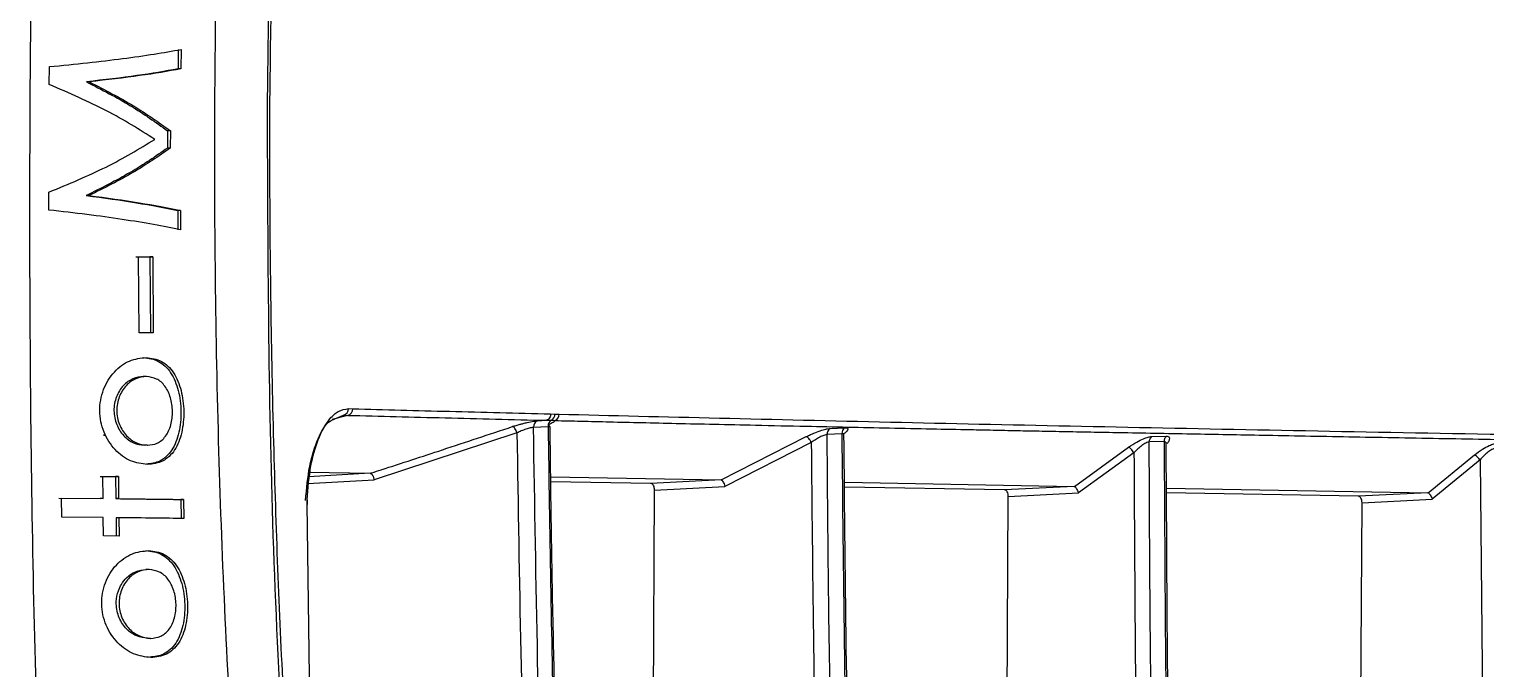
# Model space of a CAD drawing. Extents: x 526 to 610, y 679 to 808.
# Drawn here: x 540.108 to 544.464, y 743.873 to 745.786 of the extents above; entities that cross this region are included whole.
import ezdxf

# ---------------------------------------------------------------- set-up
doc = ezdxf.new("R2010")
doc.units = 0
doc.header["$MEASUREMENT"] = 0
doc.layers.add('1', color=4, linetype='Continuous')

# ---------------------------------------------------------------- blocks, each defined once
blk = doc.blocks.new('JETSETTER LX')
at = {"layer": '1', "color": 3, "linetype": 'Continuous', "lineweight": 25}
for p, q in [((14.4269, 48.8483), (14.4265, 48.7901)), ((14.4353, 48.8483), (14.4349, 48.7901)), ((14.0413, 48.7434), (14.0416, 48.7971)), ((14.161, 48.7515), (14.1526, 48.7515)), ((14.4349, 48.7901), (14.4265, 48.7901)), ((14.3948, 48.6052), (14.3947, 48.5534)), ((14.4032, 48.6052), (14.3948, 48.6052)), ((14.4032, 48.6052), (14.4031, 48.5534)), ((14.4031, 48.5534), (14.3947, 48.5534)), ((14.0401, 48.3681), (14.0402, 48.4218)), ((14.1599, 48.4116), (14.1516, 48.4116)), ((14.4254, 48.367), (14.4256, 48.3087)), ((14.4338, 48.367), (14.4254, 48.367)), ((14.4338, 48.367), (14.4339, 48.3087)), ((14.3, 48.2284), (14.3423, 48.2278)), ((14.3095, 48.0011), (14.3084, 48.2284)), ((14.3084, 48.2284), (14.3506, 48.2278)), ((14.3506, 48.2278), (14.3423, 48.2278)), ((14.3423, 48.2278), (14.3436, 48.0006)), ((14.3506, 48.2278), (14.3519, 48.0006)), ((14.3519, 48.0006), (14.3095, 48.0011)), ((14.3308, 47.8703), (14.3224, 47.8703)), ((14.9343, 47.7542), (14.8874, 47.7419)), ((14.8953, 47.7434), (14.9213, 47.7546)), ((14.9213, 47.7546), (14.9343, 47.7542)), ((14.9356, 47.7742), (14.9486, 47.7738)), ((15.5405, 47.7585), (15.5533, 47.7579)), ((15.5533, 47.7579), (15.5658, 47.7578)), ((15.4893, 47.7186), (15.5329, 47.7212)), ((15.5007, 47.7377), (15.5279, 47.7393)), ((15.5279, 47.7393), (15.5424, 47.7395)), ((15.5389, 47.7187), (15.5364, 47.7235)), ((15.5424, 47.7395), (15.5533, 47.7387)), ((16.3685, 47.7138), (16.3764, 47.7149)), ((16.3764, 47.7149), (16.4202, 47.7172)), ((14.2094, 47.6957), (14.2038, 47.6953)), ((14.2038, 47.6949), (14.2096, 47.6952)), ((14.3339, 47.6647), (14.3256, 47.6647)), ((14.3339, 47.6647), (14.3348, 47.6647)), ((15.4398, 47.7016), (15.0124, 47.5611)), ((16.05, 47.561), (16.3051, 47.6905)), ((16.3199, 47.6726), (16.0614, 47.5414)), ((16.4114, 47.6993), (16.3674, 47.697)), ((17.375, 47.6757), (17.3305, 47.6746)), ((17.3373, 47.6908), (17.3817, 47.6919)), ((17.1071, 47.5415), (17.269, 47.6586)), ((17.285, 47.6424), (17.1186, 47.5222)), ((18.1651, 47.5226), (18.3037, 47.6361)), ((18.32, 47.6207), (18.1768, 47.5033)), ((18.32, 47.6207), (18.3373, 45.9744)), ((14.1931, 47.5717), (14.2395, 47.5713)), ((14.2021, 47.5056), (14.2014, 47.5717)), ((14.2014, 47.5717), (14.2479, 47.5713)), ((15.0012, 47.5808), (14.8161, 47.5705)), ((14.8178, 47.5844), (15.0012, 47.5808)), ((14.2395, 47.5713), (14.2402, 47.5051)), ((14.2479, 47.5713), (14.2395, 47.5713)), ((14.2479, 47.5713), (14.2486, 47.5051)), ((14.8136, 47.55), (15.0124, 47.5611)), ((15.5409, 47.5706), (16.05, 47.561)), ((15.8406, 47.5499), (15.5411, 47.5552)), ((16.05, 47.561), (15.8406, 47.5499)), ((15.8448, 46.3094), (15.8514, 47.5302)), ((15.8514, 47.5302), (16.0614, 47.5414)), ((16.4198, 47.5543), (17.1059, 47.5417)), ((16.8982, 47.5311), (16.4201, 47.5396)), ((17.1059, 47.5417), (16.8982, 47.5311)), ((17.1059, 47.5417), (17.1071, 47.5415)), ((17.3825, 47.5368), (18.1636, 47.5228)), ((14.0696, 47.5067), (14.1937, 47.5056)), ((14.078, 47.5067), (14.2021, 47.5056)), ((14.0783, 47.4497), (14.078, 47.5067)), ((14.2021, 47.5056), (14.1937, 47.5056)), ((14.2486, 47.5051), (14.2402, 47.5051)), ((14.4345, 47.5026), (14.4356, 47.4456)), ((14.4429, 47.5026), (14.4345, 47.5026)), ((14.4429, 47.5026), (14.444, 47.4456)), ((14.8119, 47.4881), (14.8119, 47.5019)), ((14.8204, 46.8755), (14.8119, 47.4881)), ((14.8133, 47.4874), (14.8134, 47.5011)), ((16.9026, 46.2906), (16.9091, 47.5115)), ((16.9091, 47.5115), (17.1186, 47.5222)), ((17.956, 47.5124), (17.3826, 47.5226)), ((18.1636, 47.5228), (17.956, 47.5124)), ((17.9608, 46.3507), (17.9669, 47.4928)), ((17.9669, 47.4928), (18.1768, 47.5033)), ((18.1636, 47.5228), (18.1651, 47.5226)), ((14.2027, 47.4486), (14.0783, 47.4497)), ((14.2033, 47.3936), (14.2027, 47.4486)), ((14.2409, 47.4481), (14.2416, 47.3931)), ((14.2493, 47.4481), (14.2409, 47.4481)), ((14.2493, 47.4481), (14.25, 47.3931)), ((14.25, 47.3931), (14.2033, 47.3936)), ((14.3387, 47.293), (14.3303, 47.293)), ((14.3436, 47.0873), (14.3352, 47.0873)), ((14.3436, 47.0873), (14.3445, 47.0873))]:
    blk.add_line(p, q, dxfattribs=at)
for centre, radius, start, end in [((14.9161, 47.7734), 0.0195, 285.4701, 2.3775), ((14.9291, 47.773), 0.0195, 285.4895, 2.3459), ((15.5332, 47.7574), 0.0201, 297.4, 1.2932), ((15.5461, 47.7571), 0.0197, 291.3229, 2.13), ((15.5085, 47.7202), 0.0192, 114.0925, 184.8356), ((15.5526, 47.7226), 0.0198, 121.0128, 184.211), ((16.3874, 47.6982), 0.02, 123.3951, 183.5927), ((16.4314, 47.7005), 0.02, 123.8232, 183.5685), ((17.3514, 47.6754), 0.0209, 132.6295, 182.1789), ((17.396, 47.6765), 0.021, 132.9362, 182.1351), ((18.2784, 47.5932), 0.0498, 33.4637, 59.5794)]:
    blk.add_arc(centre, radius, start, end, dxfattribs=at)
for points, knots in [([(14.3711, 54.0201), (14.3109, 53.6224), (14.1913, 52.8313), (14.0886, 51.6372), (14.0183, 50.4483), (13.9849, 49.2603), (13.9791, 48.0806), (13.9958, 46.9084), (14.0489, 45.7426), (14.1428, 44.5718), (14.2527, 43.7947), (14.308, 43.4039)], [0, 0, 0, 0, 0.1133921, 0.2256384, 0.3373407, 0.4487818, 0.5602325, 0.6694808, 0.7788318, 0.8887875, 1, 1, 1, 1]), ([(15.0878, 54.0105), (15.055, 53.8551), (14.9889, 53.541), (14.9011, 53.0619), (14.8212, 52.5712), (14.7504, 52.0689), (14.6909, 51.5698), (14.6334, 50.9878), (14.5833, 50.3123), (14.547, 49.5188), (14.5338, 48.798), (14.5356, 48.1694), (14.5459, 47.6519), (14.5648, 47.1505), (14.5918, 46.6656), (14.6275, 46.1827), (14.6822, 45.5959), (14.7651, 44.9084), (14.8821, 44.1387), (14.9798, 43.6372), (15.0279, 43.3901)], [0, 0, 0, 0, 0.044709, 0.090349, 0.13691, 0.184379, 0.232745, 0.277954, 0.348418, 0.422679, 0.500679, 0.550525, 0.598903, 0.645795, 0.691185, 0.735062, 0.781563, 0.856423, 0.929252, 1, 1, 1, 1]), ([(14.6937, 48.7003), (14.6996, 49.1227), (14.7112, 49.9675), (14.7715, 50.8102), (14.8016, 51.2316)], [0, 0, 0, 0, 0.499996, 1, 1, 1, 1]), ([(14.8157, 51.2322), (14.81, 51.1641), (14.7813, 50.8237), (14.7428, 50.2314), (14.7101, 49.4546), (14.7033, 48.9505), (14.7, 48.6984)], [0, 0, 0, 0, 0.080791, 0.403985, 0.70191, 1, 1, 1, 1]), ([(14.0416, 48.7971), (14.0801, 48.8008), (14.1572, 48.8084), (14.2622, 48.8211), (14.3573, 48.8345), (14.4093, 48.8437), (14.4353, 48.8483)], [0, 0, 0, 0, 0.2507582, 0.5006337, 0.750297, 1, 1, 1, 1]), ([(14.4265, 48.7901), (14.3875, 48.7833), (14.3095, 48.7698), (14.205, 48.7576), (14.1526, 48.7515)], [0, 0, 0, 0, 0.499151, 1, 1, 1, 1]), ([(14.1526, 48.7515), (14.1982, 48.728), (14.289, 48.6812), (14.3596, 48.6305), (14.3948, 48.6052)], [0, 0, 0, 0, 0.501235, 1, 1, 1, 1]), ([(14.4349, 48.7901), (14.3959, 48.7833), (14.3178, 48.7698), (14.2133, 48.7576), (14.161, 48.7515)], [0, 0, 0, 0, 0.499151, 1, 1, 1, 1]), ([(14.161, 48.7515), (14.2065, 48.728), (14.2974, 48.6812), (14.368, 48.6305), (14.4032, 48.6052)], [0, 0, 0, 0, 0.501235, 1, 1, 1, 1]), ([(14.3567, 48.5796), (14.3107, 48.6087), (14.2182, 48.6671), (14.1004, 48.7179), (14.0413, 48.7434)], [0, 0, 0, 0, 0.498096, 1, 1, 1, 1]), ([(14.7746, 46.168), (14.749, 46.5896), (14.6977, 47.433), (14.6951, 48.2778), (14.6937, 48.7003)], [0, 0, 0, 0, 0.499989, 1, 1, 1, 1]), ([(14.7, 48.6984), (14.6999, 48.6301), (14.6993, 48.2884), (14.7083, 47.6947), (14.7371, 46.9176), (14.7715, 46.4146), (14.7887, 46.1631)], [0, 0, 0, 0, 0.080791, 0.40398, 0.701901, 1, 1, 1, 1]), ([(14.0402, 48.4218), (14.0992, 48.4462), (14.2174, 48.4951), (14.3102, 48.5514), (14.3567, 48.5796)], [0, 0, 0, 0, 0.498875, 1, 1, 1, 1]), ([(14.3947, 48.5534), (14.3592, 48.5288), (14.2883, 48.4796), (14.1971, 48.4342), (14.1516, 48.4116)], [0, 0, 0, 0, 0.501545, 1, 1, 1, 1]), ([(14.4031, 48.5534), (14.3675, 48.5288), (14.2966, 48.4796), (14.2054, 48.4342), (14.1599, 48.4116)], [0, 0, 0, 0, 0.501545, 1, 1, 1, 1]), ([(14.1516, 48.4116), (14.2038, 48.4045), (14.3082, 48.3904), (14.3863, 48.3748), (14.4254, 48.367)], [0, 0, 0, 0, 0.49944, 1, 1, 1, 1]), ([(14.1599, 48.4116), (14.2121, 48.4045), (14.3166, 48.3904), (14.3947, 48.3748), (14.4338, 48.367)], [0, 0, 0, 0, 0.49944, 1, 1, 1, 1]), ([(14.4339, 48.3087), (14.4079, 48.314), (14.3559, 48.3248), (14.2603, 48.3403), (14.1555, 48.355), (14.0785, 48.3637), (14.0401, 48.3681)], [0, 0, 0, 0, 0.250228, 0.500411, 0.750313, 1, 1, 1, 1]), ([(14.3347, 47.607), (14.3178, 47.6093), (14.2843, 47.6138), (14.2439, 47.643), (14.2187, 47.6754), (14.2041, 47.7039), (14.1947, 47.735), (14.191, 47.7676), (14.1939, 47.8003), (14.2027, 47.8315), (14.2166, 47.8601), (14.2412, 47.8925), (14.281, 47.9216), (14.3144, 47.9254), (14.3312, 47.9273)], [0, 0, 0, 0, 0.125007, 0.249245, 0.311997, 0.374621, 0.437086, 0.499444, 0.561819, 0.624321, 0.687034, 0.750014, 0.874728, 1, 1, 1, 1]), ([(14.3228, 47.9273), (14.3385, 47.9251), (14.3619, 47.9217), (14.388, 47.9021), (14.4048, 47.8824), (14.4179, 47.8573), (14.4305, 47.8193), (14.4373, 47.7658), (14.4323, 47.7125), (14.4207, 47.6747), (14.4082, 47.6499), (14.3917, 47.6305), (14.3672, 47.6125), (14.3455, 47.6099), (14.3316, 47.6083)], [0, 0, 0, 0, 0.127015, 0.1901922, 0.253421, 0.3168717, 0.3803963, 0.5070967, 0.6335409, 0.6969416, 0.7605369, 0.8240564, 0.8874587, 1, 1, 1, 1]), ([(14.3312, 47.9273), (14.3468, 47.9251), (14.3703, 47.9217), (14.3964, 47.9021), (14.4132, 47.8824), (14.4263, 47.8573), (14.4389, 47.8193), (14.4457, 47.7658), (14.4406, 47.7125), (14.4291, 47.6747), (14.4166, 47.6499), (14.4001, 47.6305), (14.374, 47.6116), (14.3504, 47.6089), (14.3347, 47.607)], [0, 0, 0, 0, 0.125162, 0.187418, 0.249725, 0.31225, 0.374848, 0.499701, 0.624301, 0.686777, 0.749444, 0.812037, 0.874515, 1, 1, 1, 1]), ([(14.3233, 47.8703), (14.3126, 47.8691), (14.2911, 47.8667), (14.266, 47.8484), (14.2505, 47.8278), (14.2415, 47.8095), (14.2359, 47.7894), (14.2339, 47.7682), (14.2361, 47.747), (14.2422, 47.7269), (14.2514, 47.7085), (14.2675, 47.6877), (14.2931, 47.669), (14.3147, 47.6661), (14.3256, 47.6647)], [0, 0, 0, 0, 0.124907, 0.249151, 0.311991, 0.374602, 0.436982, 0.499268, 0.561581, 0.624083, 0.686883, 0.749881, 0.874629, 1, 1, 1, 1]), ([(14.3317, 47.8703), (14.3209, 47.8691), (14.2995, 47.8667), (14.2744, 47.8484), (14.2588, 47.8278), (14.2499, 47.8095), (14.2442, 47.7894), (14.2423, 47.7682), (14.2445, 47.747), (14.2505, 47.7269), (14.2598, 47.7085), (14.2759, 47.6877), (14.3014, 47.669), (14.3231, 47.6661), (14.3339, 47.6647)], [0, 0, 0, 0, 0.1249073, 0.2491512, 0.3119914, 0.3746025, 0.436982, 0.499268, 0.5615807, 0.6240826, 0.6868827, 0.7498806, 0.8746291, 1, 1, 1, 1]), ([(14.3339, 47.6647), (14.3443, 47.6658), (14.3598, 47.6674), (14.3776, 47.6791), (14.3892, 47.6913), (14.3985, 47.707), (14.4051, 47.7253), (14.409, 47.7454), (14.4101, 47.7663), (14.4083, 47.7872), (14.4039, 47.8073), (14.3969, 47.8258), (14.3842, 47.847), (14.3626, 47.866), (14.342, 47.8689), (14.3317, 47.8703)], [0, 0, 0, 0, 0.124952, 0.187105, 0.249536, 0.312248, 0.374811, 0.437331, 0.499774, 0.562208, 0.624703, 0.687287, 0.750136, 0.874667, 1, 1, 1, 1]), ([(14.8119, 47.5019), (14.815, 47.5367), (14.8208, 47.6032), (14.8452, 47.6884), (14.8747, 47.7413), (14.9064, 47.7698), (14.9255, 47.7726), (14.9356, 47.7742)], [0, 0, 0, 0, 0.23039, 0.441247, 0.685504, 0.832404, 1, 1, 1, 1]), ([(14.9343, 47.7542), (15.0302, 47.7518), (15.2216, 47.7469), (15.426, 47.7419), (15.5279, 47.7393)], [0, 0, 0, 0, 0.501212, 1, 1, 1, 1]), ([(14.9486, 47.7738), (15.044, 47.7713), (15.2349, 47.7663), (15.4386, 47.7611), (15.5405, 47.7585)], [0, 0, 0, 0, 0.500016, 1, 1, 1, 1]), ([(15.5405, 47.7585), (15.5404, 47.7564), (15.5401, 47.7522), (15.5373, 47.7464), (15.5332, 47.7417), (15.5297, 47.7401), (15.5279, 47.7393)], [0, 0, 0, 0, 0.243433, 0.5, 0.756567, 1, 1, 1, 1]), ([(15.5658, 47.7578), (15.7235, 47.7539), (16.039, 47.7462), (16.5525, 47.7342), (17.0903, 47.7224), (17.6511, 47.7113), (18.2336, 47.7), (18.8413, 47.6899), (19.473, 47.6806), (19.9185, 47.6746), (20.1412, 47.6716)], [0, 0, 0, 0, 0.124988, 0.249985, 0.374989, 0.499998, 0.625005, 0.750009, 0.875008, 1, 1, 1, 1]), ([(14.8074, 47.4997), (14.8107, 47.5351), (14.8171, 47.606), (14.8441, 47.6879), (14.8717, 47.7358), (14.8904, 47.7418), (14.8953, 47.7434)], [0, 0, 0, 0, 0.297407, 0.595019, 0.892594, 1, 1, 1, 1]), ([(15.0012, 47.5808), (15.0025, 47.5813), (15.0134, 47.5848), (15.0855, 47.6081), (15.226, 47.654), (15.3566, 47.6974), (15.4263, 47.7206)], [0, 0, 0, 0, 0.009299, 0.077021, 0.507617, 1, 1, 1, 1]), ([(15.4263, 47.7206), (15.4299, 47.7218), (15.4371, 47.7241), (15.4481, 47.7273), (15.4551, 47.729), (15.4581, 47.7297)], [0, 0, 0, 0, 0.356658, 0.718217, 1, 1, 1, 1]), ([(15.4398, 47.7016), (15.4394, 47.7029), (15.4386, 47.7055), (15.4366, 47.7102), (15.4338, 47.7152), (15.4307, 47.7187), (15.4281, 47.7203), (15.4269, 47.7205), (15.4263, 47.7206)], [0, 0, 0, 0, 0.136828, 0.267138, 0.5, 0.732862, 0.863172, 1, 1, 1, 1]), ([(15.4893, 47.7186), (15.488, 47.7184), (15.4851, 47.718), (15.4777, 47.7162), (15.4668, 47.7129), (15.4526, 47.7077), (15.444, 47.7036), (15.4398, 47.7016)], [0, 0, 0, 0, 0.119735, 0.242602, 0.495149, 0.750283, 1, 1, 1, 1]), ([(15.4581, 47.7297), (15.4623, 47.7308), (15.4736, 47.7337), (15.489, 47.7366), (15.4971, 47.7374), (15.5007, 47.7377)], [0, 0, 0, 0, 0.252067, 0.671432, 1, 1, 1, 1]), ([(15.5928, 44.9364), (15.5657, 45.3996), (15.5115, 46.3257), (15.4967, 47.2543), (15.4893, 47.7186)], [0, 0, 0, 0, 0.500027, 1, 1, 1, 1]), ([(15.5385, 47.7185), (15.5386, 47.7193), (15.5389, 47.7207), (15.5364, 47.7213), (15.534, 47.7212), (15.5329, 47.7212)], [0, 0, 0, 0, 0.444786, 0.72528, 1, 1, 1, 1]), ([(15.5329, 47.7212), (15.5376, 47.409), (15.547, 46.7847), (15.5807, 45.8489), (15.6187, 45.2263), (15.6377, 44.9149)], [0, 0, 0, 0, 0.333307, 0.666645, 1, 1, 1, 1]), ([(15.5533, 47.7387), (15.5532, 47.738), (15.553, 47.7365), (15.5486, 47.7333), (15.5422, 47.7298), (15.5365, 47.7274), (15.5337, 47.7262)], [0, 0, 0, 0, 0.267609, 0.546943, 0.774523, 1, 1, 1, 1]), ([(15.6422, 44.9377), (15.6372, 45.0127), (15.627, 45.1671), (15.6139, 45.3918), (15.6025, 45.602), (15.5935, 45.7836), (15.5865, 45.9367), (15.5809, 46.0659), (15.5756, 46.1978), (15.5697, 46.3552), (15.5628, 46.556), (15.5557, 46.796), (15.5489, 47.0753), (15.5428, 47.3871), (15.5403, 47.6059), (15.5389, 47.7185)], [0, 0, 0, 0, 0.081022, 0.167002, 0.242677, 0.308048, 0.363116, 0.40788, 0.447394, 0.505485, 0.577659, 0.663915, 0.764251, 0.878667, 1, 1, 1, 1]), ([(15.5533, 47.7387), (15.5791, 47.7381), (15.6331, 47.7368), (15.7193, 47.7348), (15.8142, 47.7326), (15.9184, 47.7302), (16.032, 47.7277), (16.1615, 47.7248), (16.2947, 47.7219), (16.4286, 47.7191), (16.5535, 47.7165), (16.676, 47.714), (16.7795, 47.7119), (16.8647, 47.7102), (16.9361, 47.7087), (17.0121, 47.7073), (17.0928, 47.7057), (17.1782, 47.7041), (17.3083, 47.7017), (17.482, 47.6985), (17.7128, 47.6943), (17.9613, 47.6897), (18.2293, 47.6848), (18.5007, 47.68), (18.7141, 47.6763), (18.8681, 47.6737), (18.9645, 47.6721), (19.0645, 47.6704), (19.1681, 47.6687), (19.2753, 47.667), (19.3638, 47.6655), (19.432, 47.6644), (19.4898, 47.6635), (19.567, 47.6623), (19.672, 47.6606), (19.8022, 47.6586), (19.9579, 47.6562), (20.0716, 47.6545), (20.1325, 47.6536)], [0, 0, 0, 0, 0.020725, 0.043459, 0.068203, 0.094956, 0.123719, 0.154491, 0.191833, 0.221797, 0.251605, 0.281257, 0.308509, 0.323986, 0.340419, 0.35781, 0.376156, 0.395459, 0.415718, 0.463883, 0.511317, 0.567458, 0.624789, 0.681766, 0.736941, 0.755717, 0.775071, 0.795005, 0.815518, 0.83661, 0.858281, 0.867298, 0.876345, 0.891857, 0.911979, 0.93671, 0.96605, 1, 1, 1, 1]), ([(16.3304, 47.702), (16.3375, 47.7047), (16.3503, 47.7095), (16.3634, 47.7132), (16.368, 47.7138), (16.3685, 47.7138)], [0, 0, 0, 0, 0.517889, 0.941294, 1, 1, 1, 1]), ([(16.4202, 47.7172), (16.4232, 47.717), (16.4288, 47.7167), (16.4303, 47.7126), (16.4269, 47.7071), (16.4216, 47.7018), (16.4177, 47.699), (16.4165, 47.6981)], [0, 0, 0, 0, 0.249628, 0.473993, 0.744621, 0.919419, 1, 1, 1, 1]), ([(15.4398, 47.7016), (15.4466, 47.264), (15.4604, 46.3887), (15.5087, 45.5154), (15.5329, 45.0788)], [0, 0, 0, 0, 0.49994, 1, 1, 1, 1]), ([(16.3051, 47.6905), (16.3092, 47.6925), (16.3173, 47.6966), (16.326, 47.7002), (16.3304, 47.702)], [0, 0, 0, 0, 0.498544, 1, 1, 1, 1]), ([(16.3199, 47.6726), (16.3193, 47.6738), (16.3182, 47.6762), (16.3158, 47.6805), (16.3125, 47.6851), (16.3093, 47.6884), (16.3068, 47.6901), (16.3057, 47.6904), (16.3051, 47.6905)], [0, 0, 0, 0, 0.136444, 0.266535, 0.5, 0.733465, 0.863556, 1, 1, 1, 1]), ([(16.3674, 47.697), (16.366, 47.6968), (16.3632, 47.6963), (16.3559, 47.6939), (16.3453, 47.6891), (16.3319, 47.6815), (16.3239, 47.6756), (16.3199, 47.6726)], [0, 0, 0, 0, 0.117216, 0.238096, 0.488523, 0.744789, 1, 1, 1, 1]), ([(16.3199, 47.6726), (16.3236, 47.2885), (16.3311, 46.5202), (16.3588, 45.7527), (16.3726, 45.3689)], [0, 0, 0, 0, 0.499948, 1, 1, 1, 1]), ([(16.4281, 45.2114), (16.42, 45.4052), (16.4044, 45.7787), (16.3885, 46.3181), (16.3776, 46.8153), (16.3707, 47.2703), (16.3685, 47.5595), (16.3674, 47.697)], [0, 0, 0, 0, 0.234114, 0.451177, 0.651175, 0.834112, 1, 1, 1, 1]), ([(16.4114, 47.6993), (16.4155, 47.2826), (16.4237, 46.449), (16.4561, 45.6165), (16.4724, 45.2002)], [0, 0, 0, 0, 0.499975, 1, 1, 1, 1]), ([(16.4171, 47.6944), (16.4172, 47.6958), (16.4174, 47.698), (16.4149, 47.6993), (16.4125, 47.6993), (16.4114, 47.6993)], [0, 0, 0, 0, 0.442596, 0.724688, 1, 1, 1, 1]), ([(16.4772, 45.2372), (16.4628, 45.6008), (16.4303, 46.4214), (16.4221, 47.243), (16.4176, 47.7006)], [0, 0, 0, 0, 0.443117, 1, 1, 1, 1]), ([(17.269, 47.6586), (17.277, 47.6641), (17.2914, 47.6738), (17.3121, 47.684), (17.3275, 47.6896), (17.3342, 47.6904), (17.3373, 47.6908)], [0, 0, 0, 0, 0.344175, 0.614013, 0.826356, 1, 1, 1, 1]), ([(17.3305, 47.6746), (17.3291, 47.6744), (17.3262, 47.6739), (17.3189, 47.6706), (17.3085, 47.6641), (17.296, 47.654), (17.2886, 47.6463), (17.285, 47.6424)], [0, 0, 0, 0, 0.114007, 0.23251, 0.480975, 0.73901, 1, 1, 1, 1]), ([(17.3626, 45.5293), (17.3575, 45.7248), (17.3476, 46.1046), (17.3385, 46.6577), (17.3327, 47.1773), (17.3312, 47.5126), (17.3305, 47.6746)], [0, 0, 0, 0, 0.273503, 0.531333, 0.773495, 1, 1, 1, 1]), ([(17.375, 47.6757), (17.377, 47.3185), (17.3808, 46.604), (17.3981, 45.89), (17.4067, 45.5329)], [0, 0, 0, 0, 0.499983, 1, 1, 1, 1]), ([(17.3808, 47.6679), (17.3809, 47.6698), (17.381, 47.673), (17.3786, 47.6754), (17.3762, 47.6756), (17.375, 47.6757)], [0, 0, 0, 0, 0.441996, 0.72563, 1, 1, 1, 1]), ([(17.412, 45.5745), (17.4044, 45.8833), (17.3871, 46.583), (17.3834, 47.2831), (17.3813, 47.6743)], [0, 0, 0, 0, 0.441228, 1, 1, 1, 1]), ([(17.3817, 47.6919), (17.3837, 47.6917), (17.3876, 47.6915), (17.3912, 47.6884), (17.3912, 47.6823), (17.3885, 47.6754), (17.3845, 47.6707), (17.3836, 47.6696)], [0, 0, 0, 0, 0.173, 0.351808, 0.63091, 0.910418, 1, 1, 1, 1]), ([(18.3037, 47.6361), (18.3114, 47.642), (18.3253, 47.6526), (18.3457, 47.6636), (18.3612, 47.6696), (18.368, 47.6702), (18.3711, 47.6704)], [0, 0, 0, 0, 0.34301, 0.612848, 0.825423, 1, 1, 1, 1]), ([(17.285, 47.6424), (17.2835, 47.6444), (17.2808, 47.6483), (17.2764, 47.6533), (17.2722, 47.6571), (17.2701, 47.6581), (17.269, 47.6586)], [0, 0, 0, 0, 0.265117, 0.5, 0.734883, 1, 1, 1, 1]), ([(17.285, 47.6424), (17.2867, 47.3137), (17.2902, 46.6563), (17.3048, 45.9992), (17.3121, 45.6706)], [0, 0, 0, 0, 0.499964, 1, 1, 1, 1]), ([(18.3649, 47.655), (18.3634, 47.6548), (18.3605, 47.6546), (18.3531, 47.6512), (18.3427, 47.6442), (18.3305, 47.6333), (18.3235, 47.6249), (18.32, 47.6207)], [0, 0, 0, 0, 0.1127796, 0.2301965, 0.4777307, 0.7365935, 1, 1, 1, 1]), ([(15.0012, 47.5808), (15.0018, 47.5807), (15.003, 47.5804), (15.0054, 47.5786), (15.0081, 47.575), (15.0103, 47.5698), (15.0117, 47.5651), (15.0121, 47.5624), (15.0124, 47.5611)], [0, 0, 0, 0, 0.13988, 0.272438, 0.507787, 0.73836, 0.866271, 1, 1, 1, 1]), ([(15.8514, 47.5302), (15.8512, 47.5327), (15.8509, 47.5379), (15.8484, 47.5443), (15.8449, 47.549), (15.842, 47.5496), (15.8406, 47.5499)], [0, 0, 0, 0, 0.248062, 0.497349, 0.746644, 1, 1, 1, 1]), ([(16.05, 47.561), (16.051, 47.5606), (16.0531, 47.5597), (16.0564, 47.5552), (16.0594, 47.5489), (16.0608, 47.5439), (16.0614, 47.5414)], [0, 0, 0, 0, 0.251719, 0.500573, 0.73882, 1, 1, 1, 1]), ([(16.9091, 47.5115), (16.909, 47.514), (16.9087, 47.5192), (16.9061, 47.5256), (16.9026, 47.5302), (16.8997, 47.5308), (16.8982, 47.5311)], [0, 0, 0, 0, 0.246023, 0.493961, 0.744396, 1, 1, 1, 1]), ([(17.1071, 47.5415), (17.1079, 47.541), (17.1097, 47.5399), (17.1128, 47.5356), (17.116, 47.5295), (17.1176, 47.5248), (17.1186, 47.5222)], [0, 0, 0, 0, 0.226459, 0.486424, 0.708728, 1, 1, 1, 1]), ([(14.2402, 47.5051), (14.2762, 47.5047), (14.3485, 47.5039), (14.4058, 47.503), (14.4345, 47.5026)], [0, 0, 0, 0, 0.498284, 1, 1, 1, 1]), ([(14.2486, 47.5051), (14.2846, 47.5047), (14.3569, 47.5039), (14.4142, 47.503), (14.4429, 47.5026)], [0, 0, 0, 0, 0.4982845, 1, 1, 1, 1]), ([(14.8131, 47.5009), (14.8133, 47.501), (14.8137, 47.5013), (14.8127, 47.5017), (14.8119, 47.5019)], [0, 0, 0, 0, 0.3028131, 1, 1, 1, 1]), ([(14.8119, 47.4881), (14.8125, 47.488), (14.8136, 47.4877), (14.8132, 47.4875), (14.8131, 47.4874)], [0, 0, 0, 0, 0.607382, 1, 1, 1, 1]), ([(17.9669, 47.4928), (17.9668, 47.4953), (17.9665, 47.5004), (17.9639, 47.5068), (17.9603, 47.5115), (17.9574, 47.5121), (17.956, 47.5124)], [0, 0, 0, 0, 0.245218, 0.492634, 0.743521, 1, 1, 1, 1]), ([(18.1651, 47.5226), (18.1659, 47.522), (18.1676, 47.5208), (18.1707, 47.5165), (18.174, 47.5105), (18.1758, 47.5059), (18.1768, 47.5033)], [0, 0, 0, 0, 0.224117, 0.48317, 0.706063, 1, 1, 1, 1]), ([(14.444, 47.4456), (14.4153, 47.4461), (14.3579, 47.4469), (14.2855, 47.4477), (14.2493, 47.4481)], [0, 0, 0, 0, 0.4999277, 1, 1, 1, 1]), ([(14.3448, 47.0297), (14.3276, 47.032), (14.2933, 47.0365), (14.2519, 47.0654), (14.2259, 47.0976), (14.2107, 47.126), (14.2008, 47.1571), (14.1968, 47.1898), (14.1995, 47.2226), (14.2082, 47.254), (14.2223, 47.2827), (14.2472, 47.3152), (14.2876, 47.3443), (14.3216, 47.3481), (14.3386, 47.35)], [0, 0, 0, 0, 0.124959, 0.249241, 0.312046, 0.374669, 0.437088, 0.499411, 0.561768, 0.624251, 0.686966, 0.749972, 0.874714, 1, 1, 1, 1]), ([(14.3302, 47.35), (14.3462, 47.3478), (14.37, 47.3444), (14.3968, 47.3249), (14.4141, 47.3052), (14.4278, 47.2801), (14.4411, 47.2421), (14.4487, 47.1886), (14.4441, 47.1351), (14.4326, 47.0973), (14.42, 47.0725), (14.4032, 47.0531), (14.3782, 47.0352), (14.356, 47.0326), (14.3418, 47.0309)], [0, 0, 0, 0, 0.126975, 0.19013, 0.253365, 0.31683, 0.380347, 0.506984, 0.63341, 0.696799, 0.760343, 0.82381, 0.887204, 1, 1, 1, 1]), ([(14.3386, 47.35), (14.3545, 47.3478), (14.3783, 47.3444), (14.4052, 47.3249), (14.4225, 47.3052), (14.4362, 47.2801), (14.4495, 47.2421), (14.4571, 47.1886), (14.4524, 47.1351), (14.441, 47.0973), (14.4283, 47.0725), (14.4116, 47.0531), (14.385, 47.0342), (14.3609, 47.0315), (14.3448, 47.0297)], [0, 0, 0, 0, 0.12515, 0.187398, 0.249723, 0.312277, 0.374881, 0.499698, 0.624308, 0.686785, 0.749416, 0.811971, 0.874454, 1, 1, 1, 1]), ([(14.3352, 47.0873), (14.3242, 47.0887), (14.3114, 47.0902), (14.2901, 47.1004), (14.2748, 47.1115), (14.2596, 47.1304), (14.2498, 47.1486), (14.2433, 47.1688), (14.2416, 47.1833), (14.2414, 47.1928), (14.2417, 47.2063), (14.2458, 47.2266), (14.2571, 47.2507), (14.2738, 47.2718), (14.2997, 47.2896), (14.3203, 47.2918), (14.3312, 47.293)], [0, 0, 0, 0, 0.124275, 0.145267, 0.248901, 0.311563, 0.374074, 0.436855, 0.499406, 0.501771, 0.52099, 0.617745, 0.683258, 0.764543, 0.874669, 1, 1, 1, 1]), ([(14.3396, 47.293), (14.3287, 47.2918), (14.3069, 47.2894), (14.2814, 47.2711), (14.2656, 47.2504), (14.2566, 47.2321), (14.2509, 47.2119), (14.2491, 47.1907), (14.2516, 47.1694), (14.2579, 47.1492), (14.2676, 47.1309), (14.2842, 47.1102), (14.3104, 47.0917), (14.3325, 47.0888), (14.3436, 47.0873)], [0, 0, 0, 0, 0.124875, 0.249119, 0.311989, 0.374595, 0.436946, 0.499214, 0.561521, 0.624034, 0.686862, 0.749857, 0.874606, 1, 1, 1, 1]), ([(14.3436, 47.0873), (14.3542, 47.0884), (14.37, 47.0901), (14.3881, 47.1018), (14.3999, 47.1139), (14.4093, 47.1297), (14.4159, 47.148), (14.4197, 47.1681), (14.4206, 47.189), (14.4186, 47.21), (14.4139, 47.2301), (14.4065, 47.2486), (14.3933, 47.2698), (14.3711, 47.2887), (14.3501, 47.2916), (14.3396, 47.293)], [0, 0, 0, 0, 0.124936, 0.187071, 0.249503, 0.312225, 0.374781, 0.437294, 0.499737, 0.562165, 0.62465, 0.687242, 0.750123, 0.874681, 1, 1, 1, 1])]:
    blk.add_open_spline(points, degree=3, knots=knots, dxfattribs=at)

msp = doc.modelspace()

# ---------------------------------------------------------------- block references
at = {"layer": '1'}
msp.add_blockref('JETSETTER LX', (526.127, 696.8772), dxfattribs=at)

doc.saveas('drawing.dxf')
